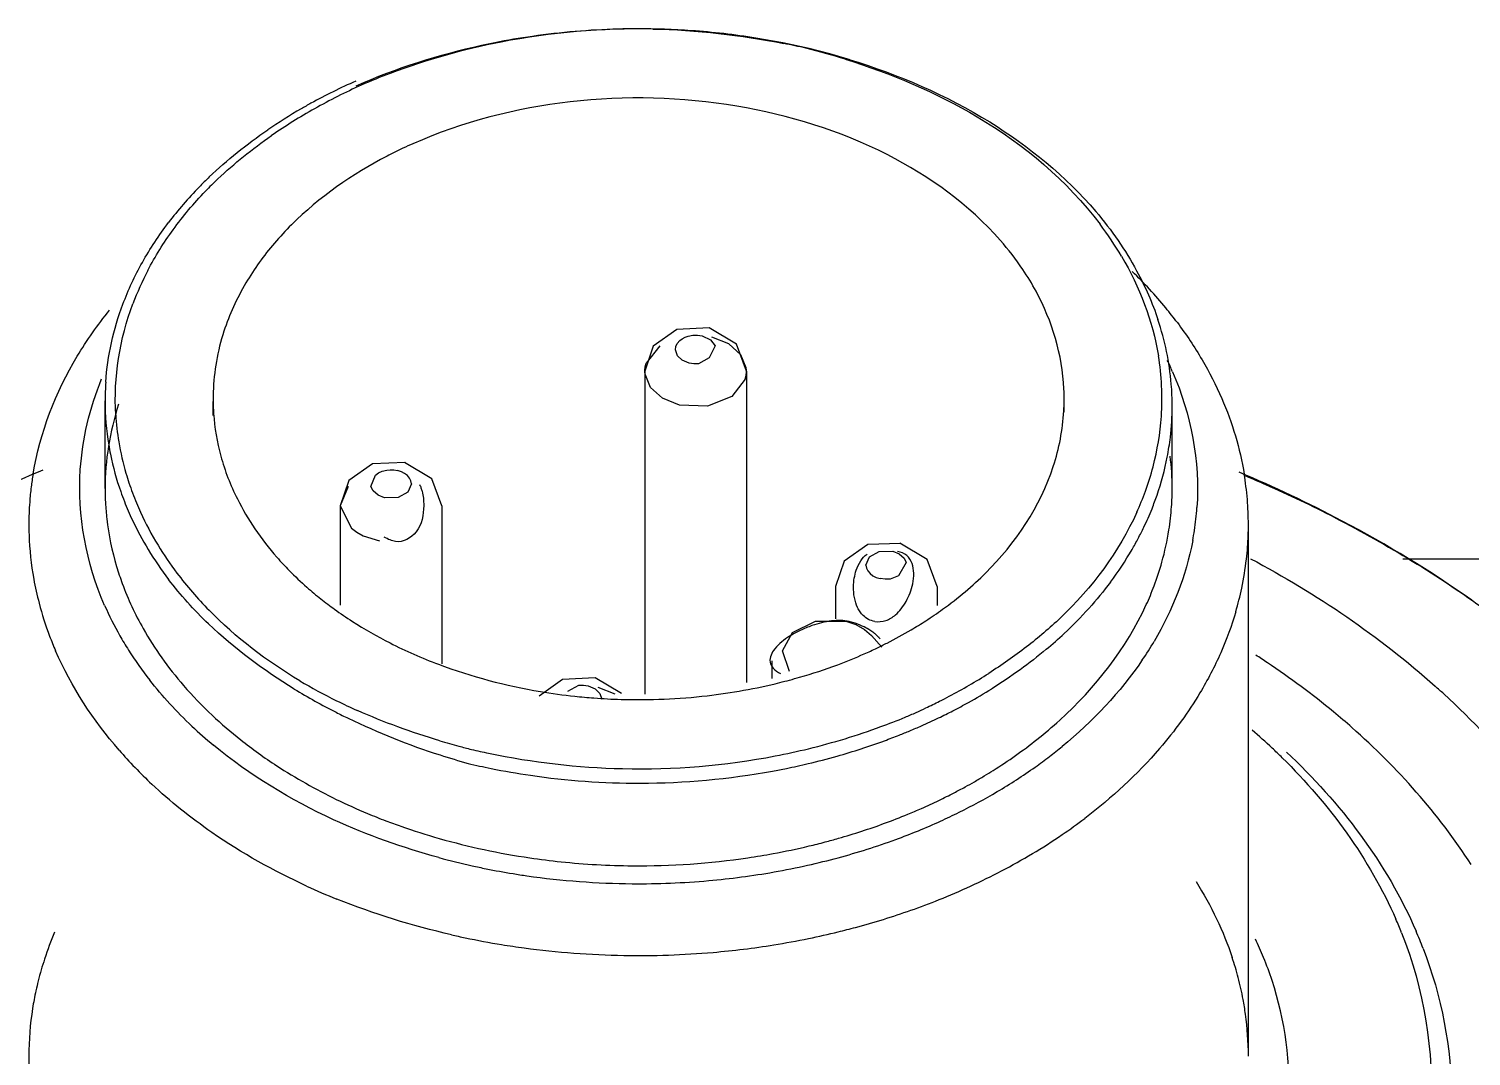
# Model space of a CAD drawing. Header units: millimetres. Extents: x 2513 to 2669, y 1505 to 1675.
# Drawn here: x 2525.62004 to 2525.63415, y 1506.33517 to 1506.34522 of the extents above; entities that cross this region are included whole.
import ezdxf

# ---------------------------------------------------------------- set-up
doc = ezdxf.new("R2010")
doc.units = ezdxf.units.MM

msp = doc.modelspace()

# ---------------------------------------------------------------- linework, layer by layer
at = {"linetype": 'Continuous'}
for p, q in [((2525.627415903758, 1506.345085595156), (2525.627153782008, 1506.345132434892)), ((2525.627674244023, 1506.345029221223), (2525.627415903758, 1506.345085595156)), ((2525.627875901025, 1506.344977853934), (2525.627674244023, 1506.345029221223)), ((2525.628074405599, 1506.344920675806), (2525.627875901025, 1506.344977853934)), ((2525.626697526949, 1506.342296889419), (2525.626379717215, 1506.342281632706)), ((2525.626963981199, 1506.342137380459), (2525.626697526949, 1506.342296889419)), ((2525.626379717215, 1506.342281632706), (2525.626150151643, 1506.342117867832)), ((2525.626385046102, 1506.342144492278), (2525.626409448516, 1506.342172157408)), ((2525.626409448516, 1506.342172157408), (2525.626433413201, 1506.34218993891)), ((2525.626433413201, 1506.34218993891), (2525.626461389532, 1506.342204499148)), ((2525.626461389532, 1506.342204499148), (2525.626492522701, 1506.342215394145)), ((2525.626492522701, 1506.342215394145), (2525.626537132421, 1506.342223646191)), ((2525.626537132421, 1506.342223646191), (2525.626583230714, 1506.342224410066)), ((2525.626583230714, 1506.342224410066), (2525.626628337814, 1506.342217644023)), ((2525.626628337814, 1506.342217644023), (2525.626709832156, 1506.342180590833)), ((2525.626709832156, 1506.342180590833), (2525.626756639993, 1506.342121358739)), ((2525.626889473397, 1506.342139711742), (2525.626723652687, 1506.34220660448)), ((2525.626150151643, 1506.342117867832), (2525.626067687232, 1506.34187385961)), ((2525.626212475242, 1506.342121497326), (2525.626080395504, 1506.341952488646)), ((2525.626366039899, 1506.342081131441), (2525.626370312406, 1506.342113596364)), ((2525.626385478034, 1506.342023720602), (2525.626366039899, 1506.342081131441)), ((2525.626370312406, 1506.342113596364), (2525.626385046102, 1506.342144492278)), ((2525.626432853267, 1506.341979262541), (2525.626385478034, 1506.342023720602)), ((2525.626756639993, 1506.342121358739), (2525.626697820988, 1506.342003147841)), ((2525.62700741362, 1506.342033561168), (2525.626889473397, 1506.342139711742)), ((2525.627061929104, 1506.341873169372), (2525.626963981199, 1506.342137380459)), ((2525.627060079946, 1506.341903807472), (2525.62700741362, 1506.342033561168)), ((2525.626067687232, 1506.34187385961), (2525.626067767616, 1506.341879845108)), ((2525.626067976623, 1506.341861517), (2525.626067687232, 1506.34187385961)), ((2525.626067686992, 1506.341873514491), (2525.626067686992, 1506.338711933307)), ((2525.626067767616, 1506.341879845108), (2525.626071400481, 1506.341916399907)), ((2525.626071400481, 1506.341916399907), (2525.626080395504, 1506.341952488646)), ((2525.626501278208, 1506.341951205604), (2525.626432853267, 1506.341979262541)), ((2525.626546385622, 1506.341944440221), (2525.626501278208, 1506.341951205604)), ((2525.626592483914, 1506.341945204096), (2525.626546385622, 1506.341944440221)), ((2525.626697820988, 1506.342003147841), (2525.626592483914, 1506.341945204096)), ((2525.627061639712, 1506.341885511982), (2525.627060079946, 1506.341903807472)), ((2525.62706184872, 1506.341867183874), (2525.627061639712, 1506.341885511982)), ((2525.627061929344, 1506.341873514491), (2525.627061929344, 1506.338824762412)), ((2525.62606953639, 1506.34184322151), (2525.626067976623, 1506.341861517)), ((2525.626122202716, 1506.341713467814), (2525.62606953639, 1506.34184322151)), ((2525.627049220832, 1506.341794540336), (2525.626917141094, 1506.341625531656)), ((2525.627049220445, 1506.341794539148), (2525.627058215855, 1506.341830629074)), ((2525.627058215855, 1506.341830629074), (2525.62706184872, 1506.341867183874)), ((2525.626240142939, 1506.34160731724), (2525.626122202716, 1506.341713467814)), ((2525.626405963648, 1506.341540424502), (2525.626240142939, 1506.34160731724)), ((2525.626917141094, 1506.341625531656), (2525.6266787426, 1506.341531353411)), ((2525.62078660422, 1506.340723285499), (2525.62078660422, 1506.341581488452)), ((2525.621844826592, 1506.341440161371), (2525.621843145261, 1506.341576388325)), ((2525.6266787426, 1506.341531353411), (2525.626405963648, 1506.341540424502)), ((2525.630168313621, 1506.341471523219), (2525.630169607879, 1506.341576388325)), ((2525.631226148912, 1506.340723285499), (2525.631226148912, 1506.341531776334)), ((2525.623402052753, 1506.340964817661), (2525.62317090075, 1506.34080173651)), ((2525.623720873549, 1506.340978172421), (2525.623402052753, 1506.340964817661)), ((2525.623462144833, 1506.340877848214), (2525.62349906355, 1506.340893744904)), ((2525.62349906355, 1506.340893744904), (2525.623541609458, 1506.34090381863)), ((2525.623541609458, 1506.34090381863), (2525.623576549187, 1506.340907158972)), ((2525.623576549187, 1506.340907158972), (2525.623612209116, 1506.340906233237)), ((2525.623612209116, 1506.340906233237), (2525.623647275121, 1506.340900566869)), ((2525.623685457068, 1506.340887933195), (2525.623647275121, 1506.340900566869)), ((2525.623715857622, 1506.340872128931), (2525.623685457068, 1506.340887933195)), ((2525.623984448841, 1506.340818445431), (2525.623717032026, 1506.340979102792)), ((2525.62317090075, 1506.34080173651), (2525.623087192193, 1506.340555976042)), ((2525.623163537965, 1506.340742914439), (2525.623087192194, 1506.340555976042)), ((2525.623388044179, 1506.340744177024), (2525.62343111671, 1506.340856347975)), ((2525.623408520464, 1506.340700959442), (2525.623388044179, 1506.340744177024)), ((2525.62343111671, 1506.340856347975), (2525.623462144833, 1506.340877848214)), ((2525.62374384888, 1506.340850177497), (2525.623715857622, 1506.340872128931)), ((2525.623765216387, 1506.340824996348), (2525.62374384888, 1506.340850177497)), ((2525.623783095261, 1506.340769933291), (2525.623748933467, 1506.340687805515)), ((2525.623778240444, 1506.340798251653), (2525.623765216387, 1506.340824996348)), ((2525.623783095261, 1506.340769933291), (2525.623778240444, 1506.340798251653)), ((2525.624081434377, 1506.340555580548), (2525.623984448841, 1506.340818445431)), ((2525.623457566906, 1506.34065831966), (2525.623408520464, 1506.340700959442)), ((2525.623520783217, 1506.340633418836), (2525.623457566906, 1506.34065831966)), ((2525.623653760152, 1506.340634941215), (2525.623520783217, 1506.340633418836)), ((2525.623748933467, 1506.340687805515), (2525.623653760152, 1506.340634941215)), ((2525.623087192069, 1506.340555727865), (2525.623087192069, 1506.339581776832)), ((2525.623087192069, 1506.340555727865), (2525.623195981022, 1506.340336265399)), ((2525.624081434421, 1506.340555727865), (2525.624081434421, 1506.339007691366)), ((2525.623195981022, 1506.340336265399), (2525.623249488269, 1506.340295899365)), ((2525.631971830676, 1506.335169304978), (2525.631971830676, 1506.340371767745)), ((2525.623249488269, 1506.340295899365), (2525.623311289757, 1506.340261969768)), ((2525.623311289757, 1506.340261969768), (2525.623472626925, 1506.340213196385)), ((2525.628568838636, 1506.340187472351), (2525.628249021297, 1506.340176034058)), ((2525.628828094914, 1506.340029278231), (2525.628561158669, 1506.340189361247)), ((2525.628249021297, 1506.340176034058), (2525.628016278772, 1506.340013643564)), ((2525.628229657872, 1506.339973602199), (2525.628263819666, 1506.340055729974)), ((2525.628263819666, 1506.340055729974), (2525.628358992981, 1506.340108594275)), ((2525.628358992981, 1506.340108594275), (2525.628491969916, 1506.340110116654)), ((2525.628491969916, 1506.340110116654), (2525.628554703992, 1506.340085497064)), ((2525.628554703992, 1506.340085497064), (2525.628603662387, 1506.340043333633)), ((2525.628603662387, 1506.340043333633), (2525.628624470565, 1506.340000376299)), ((2525.633484235664, 1506.340037183624), (2525.654628128263, 1506.340037183624)), ((2525.628016278772, 1506.340013643564), (2525.627931318756, 1506.339766133637)), ((2525.628229657872, 1506.339973602199), (2525.628234754459, 1506.339944681861)), ((2525.628234754459, 1506.339944681861), (2525.628248327213, 1506.339917348068)), ((2525.628248327213, 1506.339917348068), (2525.628270559555, 1506.339891718033)), ((2525.628624689194, 1506.339999444629), (2525.628547434253, 1506.339869154631)), ((2525.628925560939, 1506.339765738142), (2525.628828094914, 1506.340029278231)), ((2525.627931318712, 1506.33976598632), (2525.627931318712, 1506.339449212961)), ((2525.628270559555, 1506.339891718033), (2525.628297961249, 1506.339870708813)), ((2525.628297961249, 1506.339870708813), (2525.628329212987, 1506.339854654643)), ((2525.628329212987, 1506.339854654643), (2525.628368383022, 1506.339842466634)), ((2525.628417401099, 1506.339835989213), (2525.628368383022, 1506.339842466634)), ((2525.628465779744, 1506.339838644239), (2525.628417401099, 1506.339835989213)), ((2525.628547434253, 1506.339869154631), (2525.628465779744, 1506.339838644239)), ((2525.628925561063, 1506.33976598632), (2525.628925561063, 1506.339580780621)), ((2525.627512613612, 1506.339315466531), (2525.627737988355, 1506.339426879904)), ((2525.627737988355, 1506.339426879904), (2525.628035124803, 1506.3394258191)), ((2525.628035124803, 1506.3394258191), (2525.628132739916, 1506.339393349664)), ((2525.628098200727, 1506.339413941393), (2525.628066893707, 1506.339422133547)), ((2525.628126320443, 1506.339405288543), (2525.628098200727, 1506.339413941393)), ((2525.628151539757, 1506.339396410582), (2525.628126320443, 1506.339405288543)), ((2525.628132739916, 1506.339393349664), (2525.628217388163, 1506.339346063762)), ((2525.628174150807, 1506.339387483775), (2525.628151539757, 1506.339396410582)), ((2525.628194440366, 1506.339378633882), (2525.628174150807, 1506.339387483775)), ((2525.628212657833, 1506.33936995689), (2525.628194440366, 1506.339378633882)), ((2525.628229021856, 1506.339361525502), (2525.628212657833, 1506.33936995689)), ((2525.628217388163, 1506.339346063762), (2525.628284652862, 1506.339286428624)), ((2525.628243735996, 1506.339353387845), (2525.628229021856, 1506.339361525502)), ((2525.62825697465, 1506.339345580106), (2525.628243735996, 1506.339353387845)), ((2525.628268897912, 1506.339338123159), (2525.62825697465, 1506.339345580106)), ((2525.628279650469, 1506.339331026497), (2525.628268897912, 1506.339338123159)), ((2525.628289353632, 1506.339324297073), (2525.628279650469, 1506.339331026497)), ((2525.627413344463, 1506.339134692091), (2525.627512613612, 1506.339315466531)), ((2525.628284652862, 1506.339286428624), (2525.628387006924, 1506.339171259892)), ((2525.628298118836, 1506.339317933558), (2525.628289353632, 1506.339324297073)), ((2525.628306044746, 1506.339311930491), (2525.628298118836, 1506.339317933558)), ((2525.628313207723, 1506.33930628822), (2525.628306044746, 1506.339311930491)), ((2525.628319676392, 1506.339301004316), (2525.628313207723, 1506.33930628822)), ((2525.628325515218, 1506.339296071753), (2525.628319676392, 1506.339301004316)), ((2525.6283307863, 1506.339291478055), (2525.628325515218, 1506.339296071753)), ((2525.628335548334, 1506.339287206756), (2525.6283307863, 1506.339291478055)), ((2525.628339856116, 1506.339283238545), (2525.628335548334, 1506.339287206756)), ((2525.628343758071, 1506.339279554365), (2525.628339856116, 1506.339283238545)), ((2525.628347295557, 1506.339276137087), (2525.628343758071, 1506.339279554365)), ((2525.628350507121, 1506.339272968256), (2525.628347295557, 1506.339276137087)), ((2525.628353428649, 1506.339270028446), (2525.628350507121, 1506.339272968256)), ((2525.628356087521, 1506.339267303772), (2525.628353428649, 1506.339270028446)), ((2525.628358504533, 1506.33926478482), (2525.628356087521, 1506.339267303772)), ((2525.628360699207, 1506.339262461653), (2525.628358504533, 1506.33926478482)), ((2525.628362690039, 1506.339260323747), (2525.628360699207, 1506.339262461653)), ((2525.628364494587, 1506.339258360071), (2525.628362690039, 1506.339260323747)), ((2525.628366129568, 1506.339256559142), (2525.628364494587, 1506.339258360071)), ((2525.628367610939, 1506.339254909091), (2525.628366129568, 1506.339256559142)), ((2525.628368953989, 1506.339253397708), (2525.628367610939, 1506.339254909091)), ((2525.627483792157, 1506.338932338597), (2525.627413344463, 1506.339134692091)), ((2525.627312533157, 1506.338865860127), (2525.627312533157, 1506.33903908006)), ((2525.625262854011, 1506.338856317908), (2525.62503328844, 1506.338692553034)), ((2525.625580663746, 1506.338871574621), (2525.625262854011, 1506.338856317908)), ((2525.625314932145, 1506.338740387648), (2525.625420269218, 1506.338798331393)), ((2525.625420269218, 1506.338798331393), (2525.62546636751, 1506.338799095268)), ((2525.62546636751, 1506.338799095268), (2525.625511474925, 1506.338792329885)), ((2525.625511474925, 1506.338792329885), (2525.625579899865, 1506.338764272949)), ((2525.625837671741, 1506.338717720524), (2525.625580663746, 1506.338871574621)), ((2525.625606789484, 1506.338781289682), (2525.625772610194, 1506.338714396944)), ((2525.625579899865, 1506.338764272949), (2525.625627275099, 1506.338719814888)), ((2525.625627275099, 1506.338719814888), (2525.625646713234, 1506.338662404048))]:
    msp.add_line(p, q, dxfattribs=at)
for centre, radius, start, end in [((2525.625970971312, 1506.33815577101), 0.007064769936435812, 98.16939583576467, 101.1904505876184), ((2525.626000835737, 1506.338196737837), 0.007025200893701934, 88.83136270853986, 100.9880308633369), ((2525.626001202659, 1506.337936035616), 0.007286571513125116, 91.53985340263465, 98.15917459539192), ((2525.626004311202, 1506.33786048043), 0.007362183026937209, 90.07287548620167, 91.54823572077682), ((2525.626004376601, 1506.337817990214), 0.007404673291203793, 85.99394752625574, 90.07296335188845), ((2525.626018110132, 1506.337986523125), 0.007235592966921925, 80.96972729518819, 86.0091983999327), ((2525.62594395181, 1506.338480821865), 0.00673548288495219, 100.9736246420664, 110.5719390947406), ((2525.625942244892, 1506.338304967531), 0.006912835094621116, 101.1968693709478, 102.2920816370029), ((2525.625940600059, 1506.337602277227), 0.007623033136925787, 77.09975304420313, 78.76123456712389), ((2525.625872859664, 1506.337951321901), 0.007299341285191372, 72.82982934556748, 75.96970210488878), ((2525.625498018717, 1506.339596025099), 0.005591610278697946, 113.8282924974759, 118.8386901902421), ((2525.625803544544, 1506.33886988504), 0.006321895026673008, 110.6195792290538, 113.4048483350071), ((2525.625748793392, 1506.339248447614), 0.005953573690178406, 114.3685061307574, 119.2928420459972), ((2525.62527114878, 1506.339998275355), 0.005129721330788939, 120.0141137604603, 124.3411938145183), ((2525.62542586414, 1506.339821372894), 0.00529590757327215, 119.2785691083788, 124.6393581544448), ((2525.625389835199, 1506.339797360947), 0.005363062568705167, 118.8637606899163, 120.0383733208824), ((2525.626005986243, 1506.338706294782), 0.005839871438383084, 80.52571943681171, 96.59174820214228), ((2525.625597897841, 1506.340023815698), 0.004453810272671088, 115.2060416010716, 117.4490588953667), ((2525.625635004487, 1506.339945575608), 0.004540403298745679, 113.8505177520227, 115.2092336892357), ((2525.624563264609, 1506.340892315225), 0.00398737458121257, 133.7414627431654, 135.7657734534526), ((2525.624517995063, 1506.340986730516), 0.003816186003805349, 133.5252466477124, 136.1024715061535), ((2525.624375954494, 1506.341069651818), 0.003729460939662011, 135.7103795904603, 142.755141803873), ((2525.627879284777, 1506.341312903926), 0.003311764329328558, 30.55555209832372, 37.09456606981196), ((2525.627420795644, 1506.341287129305), 0.002827349446006388, 33.9936696788108, 41.29658976133221), ((2525.623794162431, 1506.341503034337), 0.002922437841573614, 152.3888826245994, 159.3813516317569), ((2525.624455879124, 1506.341381850999), 0.002661790755475537, 144.2571448586641, 149.4220196258296), ((2525.627609743784, 1506.341416084187), 0.002598594136023263, 28.45511125060817, 33.96555182477192), ((2525.627757990273, 1506.339688739157), 0.004410611326773376, 39.45976519449799, 45.74012471721207), ((2525.627979594959, 1506.3398751279), 0.004121061107854249, 36.86266085581926, 39.41711649441658), ((2525.628529337038, 1506.341521871224), 0.00269724737938935, 4.748650891344941, 18.48821863211917), ((2525.62856293388, 1506.341604402709), 0.002563370885546006, 356.1187769899007, 9.42383598378025), ((2525.6283787041, 1506.340617895993), 0.003112854687552645, 23.6449204364881, 25.90819028749353), ((2525.623413102026, 1506.341579897737), 0.002626250393885842, 175.9467880489355, 179.9599528316805), ((2525.628606207765, 1506.341530928986), 0.002619892023451125, 0.0185309478387947, 4.690413492071553), ((2525.623940253124, 1506.341601260012), 0.002096862920324192, 178.1095535622955, 180.7082067919513), ((2525.628074075555, 1506.341602901253), 0.002095287498080061, 359.2890472729018, 2.64649520180445), ((2525.623406524034, 1506.341580072936), 0.002619672287241514, 179.9636841161972, 189.4173522613475), ((2525.623440610438, 1506.341597790795), 0.00255395857296246, 183.3893191297863, 189.4114166898593), ((2525.623938440165, 1506.341601250539), 0.00209504998262987, 180.7085605833985, 183.8741702428925), ((2525.623959243573, 1506.341603451188), 0.002115954686977369, 183.8955625852998, 195.3940710039562), ((2525.628023522862, 1506.341607694935), 0.002146036618784227, 341.9062195240631, 356.6656588225864), ((2525.628069767296, 1506.341602962035), 0.002099596179445512, 356.7211973328691, 359.288847521606), ((2525.628617619164, 1506.341531026834), 0.002608480595824589, 353.272289407975, 0.01646276784566406), ((2525.628488045382, 1506.34161049603), 0.002638500267976541, 345.2323817978537, 356.0968386994063), ((2525.62351572876, 1506.341611610808), 0.002630326003070172, 189.4408332618139, 196.3000103890602), ((2525.628579930794, 1506.341535789711), 0.002646467441944648, 349.0401480342239, 353.2654729793721), ((2525.623441113014, 1506.341585565027), 0.002654693751958274, 189.4121391313348, 191.4395150929001), ((2525.623543952398, 1506.341608324138), 0.002760004744658596, 191.4791760027152, 199.3339145360853), ((2525.628471329935, 1506.341558308352), 0.002757369147577292, 340.9947799306797, 349.0097980314758), ((2525.628628640798, 1506.340724205561), 0.002597408781401086, 0.008668482299405629, 6.988140938641113), ((2525.625287739314, 1506.328691773471), 0.01323793558408827, 112.7048939399261, 114.3726780959285), ((2525.628377238738, 1506.341638198148), 0.002752708339076873, 339.9998309916014, 345.2627183818208), ((2525.62686626067, 1506.32900077853), 0.01289838624800133, 62.16077958188883, 67.11189202661753), ((2525.623062925978, 1506.340366938494), 0.003022305448869243, 170.4851395643774, 172.9134809538888), ((2525.62361772541, 1506.341639957876), 0.002736179373068501, 196.270287692482, 198.3234373748721), ((2525.623702261479, 1506.3416686007), 0.002825434026781675, 198.3358890131404, 202.5967746527421), ((2525.62892751747, 1506.34036478727), 0.003044557314120218, 7.184473310546268, 9.444832038367023), ((2525.626805949619, 1506.328679447856), 0.01320751866976213, 66.16329353378207, 67.11136515295614), ((2525.628953425904, 1506.340368052112), 0.003018443981093963, 4.741731218867119, 7.184492545865377), ((2525.627034545287, 1506.329186970287), 0.01265090536663157, 62.78494044916477, 66.1813684212669), ((2525.623024018308, 1506.340371745466), 0.002983101968566655, 172.9129103264505, 175.7792394987509), ((2525.623376047167, 1506.340722116238), 0.002589343587664565, 180.0031813125519, 183.0503191727944), ((2525.623658829252, 1506.341646498722), 0.002881042410935457, 199.2939236260676, 201.3400133524773), ((2525.628273369915, 1506.341676093154), 0.002863273962856469, 335.5612620333949, 339.9981480491901), ((2525.628353732709, 1506.341596938678), 0.002881136696528448, 338.1983015583268, 341.0300088261698), ((2525.628619086039, 1506.340724539622), 0.002606963511247558, 356.0630160358527, 0.001294722416977465), ((2525.628982947806, 1506.340370350526), 0.002988833127179322, 0.02716781684977967, 4.744604081170253), ((2525.623009105285, 1506.340373054865), 0.002968133028164206, 175.7832596075782, 180.024845919919), ((2525.623393540252, 1506.340723252536), 0.002606872362688037, 183.0547990788532, 186.5141225771041), ((2525.623734301531, 1506.341676460019), 0.002962243112114412, 201.348573588072, 205.1805594889649), ((2525.623792101018, 1506.341705303371), 0.002922479576884806, 202.5843219987649, 204.5338218728257), ((2525.623933427755, 1506.341772376887), 0.00307889865870646, 204.5772692013147, 211.3691797593771), ((2525.628270266474, 1506.341630639958), 0.002971149507261225, 334.3792490004256, 338.1926741365472), ((2525.628594380304, 1506.340726160846), 0.002631722258070182, 353.6147846365621, 356.064733356758), ((2525.628730823375, 1506.340724229291), 0.002743840763625557, 351.3957165813082, 356.0862668439618), ((2525.623021018837, 1506.340373009921), 0.002980046559910359, 180.0238824737487, 181.9609938545773), ((2525.623486366118, 1506.340735999869), 0.002700545940452274, 186.5594007827682, 196.6769135850369), ((2525.62386877294, 1506.341740831252), 0.003111324247815226, 205.1997164094126, 211.2365740024306), ((2525.628187786776, 1506.341669770623), 0.003062440076008976, 332.0754591316669, 334.3863970178011), ((2525.628508763558, 1506.340739335336), 0.002718369819332001, 344.287164936671, 351.0905081490778), ((2525.628569431911, 1506.340728970235), 0.002656828325860247, 351.1087112238749, 353.6144096216125), ((2525.629003647847, 1506.340370480624), 0.002968133028363054, 355.7832596192745, 0.02484591991907407), ((2525.627381346148, 1506.32996194047), 0.011807928765651, 54.97845639113331, 62.19287899980601), ((2525.623061959196, 1506.340375300345), 0.003021041448981084, 181.9778379275788, 190.2386823355335), ((2525.628122358954, 1506.341704449271), 0.003136490115902316, 329.8056277748748, 332.0754508725543), ((2525.62868324535, 1506.340731090133), 0.002791909773129277, 349.3473496975039, 351.4025809892139), ((2525.624041977808, 1506.341846047074), 0.003313982275522348, 211.2390582699111, 217.3713917900818), ((2525.624150582345, 1506.341903995918), 0.003332826372528197, 211.35784184519, 217.0386558023127), ((2525.624773215626, 1506.342073325096), 0.003066677818580338, 221.2555260645848, 224.547856984464), ((2525.627949634306, 1506.341808374746), 0.003338049283299485, 323.2102816448947, 329.7548892511062), ((2525.6289926449, 1506.340371442684), 0.002979176934403748, 353.4922843337825, 355.7803668497783), ((2525.6236124838, 1506.340771399583), 0.002831518623437851, 196.6307407906489, 200.1895807044026), ((2525.624427067543, 1506.342116043191), 0.003681253423349957, 217.0809976585097, 224.5504113042443), ((2525.624939081333, 1506.342237484303), 0.003300042990693847, 224.5588801393637, 228.7096058924521), ((2525.628410612877, 1506.340766551394), 0.002820223291005105, 339.330899460335, 344.2949208038367), ((2525.628933928402, 1506.340378753535), 0.003038343750311648, 348.0449008318288, 353.4808002360951), ((2525.623143178914, 1506.34038929399), 0.003103455239968008, 190.2263879985804, 194.7014263744215), ((2525.62376672928, 1506.340831395253), 0.002996994347824887, 200.2483663119177, 209.560065030013), ((2525.625093270942, 1506.342411738003), 0.003532718908373506, 228.6955216697872, 231.5984835295567), ((2525.628320566419, 1506.340800277058), 0.002916378032373506, 335.4344340920518, 339.3353951093714), ((2525.625208698088, 1506.342557042316), 0.003718290273985216, 231.5954150100742, 234.1533890404078), ((2525.62883995966, 1506.340398467881), 0.003134358066978219, 343.6804392971675, 348.0481622692577), ((2525.62323795271, 1506.340414777128), 0.00320159349592151, 194.7121097877666, 200.7490561385984), ((2525.623706218335, 1506.340862378759), 0.003192483331699555, 203.6795497709931, 209.6294223463413), ((2525.625321641502, 1506.342713868107), 0.003911552955357402, 234.1576274695046, 237.2540744410578), ((2525.626675418873, 1506.34273875216), 0.003940708202884485, 302.9055595453945, 305.8010249142813), ((2525.625479539502, 1506.342963536976), 0.004206953760982197, 237.2846511435957, 243.0699990628153), ((2525.626478319561, 1506.343058144723), 0.004316119048297503, 296.9966496096567, 300.5461266055909), ((2525.626574440579, 1506.342894171033), 0.004126049853871496, 300.5538374681173, 302.9103619564111), ((2525.62333250598, 1506.340449616703), 0.003302357080023613, 200.7331288006603, 203.4149394088416), ((2525.62388137598, 1506.340959898691), 0.00339295077307219, 209.5985610215541, 212.3617001642225), ((2525.625694666753, 1506.343392109605), 0.004686484234079496, 243.0981460587421, 249.4280726186149), ((2525.626414068134, 1506.343182189175), 0.004455813046327086, 295.5806146429875, 297.0087574068542), ((2525.627268431508, 1506.342409629057), 0.004248921130030229, 309.9116545339467, 313.084739143328), ((2525.628097298783, 1506.340979636933), 0.003432467743456569, 325.7228906363651, 329.3306146566624), ((2525.624068059701, 1506.341080633246), 0.003615265121306148, 212.3943163372386, 218.1381917023783), ((2525.626292720705, 1506.343455167885), 0.004754580978254126, 290.4514505293625, 293.829764825762), ((2525.626381204996, 1506.343250951885), 0.004532025209484293, 293.8495687497713, 295.5800007827161), ((2525.627412367527, 1506.331928619804), 0.008531963051169876, 56.20816727330565, 57.12302560784634), ((2525.626157390076, 1506.343820450367), 0.005144125619583707, 286.0675399806362, 290.4421601955074), ((2525.626408294337, 1506.343683294926), 0.005645295417150072, 297.8477045332226, 302.3747443562345), ((2525.627714695973, 1506.33236721492), 0.007999317717645602, 50.49149134494634, 56.26058041352773), ((2525.624543364445, 1506.341388189237), 0.003955910427241677, 220.9296276170243, 226.7781834967479), ((2525.62535065873, 1506.343317902419), 0.005205533483602406, 239.271674846447, 243.7823122993117), ((2525.62602982354, 1506.344294564367), 0.005635268023893105, 276.5961555292288, 283.9279091209884), ((2525.626081719583, 1506.344075748194), 0.005410394254941216, 283.9522551381319, 286.089309243024), ((2525.626671440037, 1506.343235223859), 0.005269089985081141, 299.0900618471889, 301.9725337958458), ((2525.628448186721, 1506.332802639655), 0.008030137913273394, 47.40104902295521, 48.21860472020807), ((2525.625805401524, 1506.343963477813), 0.006089902052374449, 238.6578261992772, 243.0686134340018), ((2525.625600952892, 1506.343817561181), 0.005764365282842199, 243.7445043650544, 245.9954847940968), ((2525.625988143796, 1506.344355716881), 0.005696599057933509, 260.4751362537608, 263.8866931942063), ((2525.626002037916, 1506.344478737572), 0.00582039985713278, 263.8796644242792, 265.7384374759877), ((2525.626006547488, 1506.344539665831), 0.005881494767065738, 265.7387341990426, 268.3220451671643), ((2525.626007513316, 1506.344505225936), 0.005847098254556437, 268.3027031894479, 276.576202217387), ((2525.626141890834, 1506.344184728191), 0.006213130572536412, 295.501930216226, 296.8688587090373), ((2525.626217014492, 1506.344036107961), 0.006046602761076037, 296.8703307395721, 297.8886499724629), ((2525.626572047043, 1506.343412419566), 0.005472256927965108, 297.288361478286, 299.0974489659275), ((2525.62479011267, 1506.341649225311), 0.004315108868936981, 226.7643285780485, 231.6623242879426), ((2525.625989898053, 1506.34431764559), 0.006489224208206586, 243.0326160119006, 244.1946363872418), ((2525.626190617988, 1506.344342518639), 0.006337470318102182, 290.1740130321584, 292.4686253359495), ((2525.626248741594, 1506.34420070625), 0.006184209544247852, 292.4731291498944, 293.5639420951724), ((2525.626075227221, 1506.344324011219), 0.006367544818941704, 294.5515489863718, 295.5037433748728), ((2525.626510312884, 1506.343531846355), 0.005606695956276471, 295.6907523998986, 297.2894886875151), ((2525.628069937364, 1506.33280871189), 0.007432690602111478, 48.59933047939801, 50.4390899668318), ((2525.624694603163, 1506.341653213286), 0.00446576969794822, 226.7784732520136, 230.3906641883764), ((2525.626197850023, 1506.344768165757), 0.006985347979365922, 244.2676676082876, 252.214497248403), ((2525.626097510712, 1506.344603259752), 0.006614325466558746, 283.746824112427, 290.152120283658), ((2525.626337114436, 1506.343920762645), 0.00603252284712948, 291.5800686327987, 292.647786986267), ((2525.626389202312, 1506.343796079369), 0.005897396749132408, 292.6472025149999, 293.8494854927081), ((2525.626457524813, 1506.343641705989), 0.005728579985075674, 293.8487866036702, 295.6901939190051), ((2525.62720220753, 1506.341680079366), 0.004351844462250646, 308.3668260947821, 312.2057062859308), ((2525.62791886379, 1506.333626747132), 0.006255683390853061, 46.76613927149518, 49.16234300658996), ((2525.625053346778, 1506.341984515979), 0.004741383383803402, 231.6805293710502, 236.937343564344), ((2525.626149147299, 1506.34527602795), 0.007324055008544499, 253.4491462628162, 254.94806515236), ((2525.6261916406, 1506.345432963289), 0.007486641307070382, 254.9459211561848, 255.9196916312466), ((2525.62618613838, 1506.344329003652), 0.006467826022703961, 285.8128887251834, 290.1385774683833), ((2525.626285062034, 1506.34405273137), 0.006174386088788954, 290.1593877660878, 291.5788207223007), ((2525.626902739622, 1506.342063783388), 0.00483856781872581, 302.1229495535787, 308.3269907603635), ((2525.627167158549, 1506.341831769165), 0.004699538585250748, 307.4569261118279, 309.4087430919078), ((2525.624320798741, 1506.341117253351), 0.004501464050080087, 221.0157654843426, 226.8675054707839), ((2525.626284850687, 1506.345018065199), 0.007249881561401418, 252.1630508289977, 254.4270367786884), ((2525.625996733142, 1506.345132984019), 0.007149199614240531, 256.8499686241175, 258.2359157425421), ((2525.626021949576, 1506.34525084132), 0.007269722585909182, 258.2307317995391, 268.6432408838773), ((2525.626017818121, 1506.345021136042), 0.007039984005237659, 268.6325907038469, 280.8516774675683), ((2525.626068389806, 1506.344713034861), 0.006727876514275508, 280.9226853165273, 283.7655653244309), ((2525.626110209562, 1506.344590265357), 0.006739891336747988, 283.3295515367986, 285.828721594789), ((2525.627059229768, 1506.341973002729), 0.004877289803067123, 305.4227037336883, 307.4543621430922), ((2525.628061187396, 1506.333779281943), 0.00604706357053267, 45.44774378533531, 46.75864351540478), ((2525.625911091048, 1506.344632943375), 0.006783413104189081, 256.5953097296312, 258.5362616210853), ((2525.625971039715, 1506.344932768028), 0.007089171170312649, 258.543024221028, 261.7040103803057), ((2525.62600993277, 1506.345123920691), 0.007283074946311688, 270.0829110851646, 280.338492110428), ((2525.626064271941, 1506.344795197268), 0.006949938775145097, 280.3841377703652, 281.5233925187547), ((2525.626082731106, 1506.344704735811), 0.006857613178633702, 281.5232606460003, 283.3324493808495), ((2525.626717217233, 1506.342349286432), 0.005179014913400943, 301.023921513399, 302.1816701908947), ((2525.626849234315, 1506.34227353318), 0.005243906649746723, 300.5618193006996, 305.3892284353574), ((2525.626007757702, 1506.345175839575), 0.007334997224372287, 261.694154746362, 270.0993142920889), ((2525.626569646192, 1506.342606086741), 0.005475237687016588, 297.4429200197519, 298.7108329621719), ((2525.6266152735, 1506.342522710408), 0.005380193156825369, 298.7112102352916, 299.8197510064153), ((2525.626663746608, 1506.342438207155), 0.005282774263151456, 299.8193845124861, 301.0238389933984), ((2525.625600566749, 1506.342929737735), 0.005835089949143725, 244.0661301797651, 247.3580034669013), ((2525.626466738104, 1506.342812351269), 0.005705772391243849, 293.8488785186597, 295.7258237711004), ((2525.626518629956, 1506.34270460368), 0.005586180139882376, 295.7260398434408, 297.4416114569696), ((2525.626604869017, 1506.34268527234), 0.005722699402575379, 296.3375447114074, 300.5724546191204), ((2525.625680890661, 1506.343119785549), 0.00604141298044839, 247.3488028092166, 249.1868561241721), ((2525.626313890654, 1506.343174661884), 0.006099037121472493, 290.1307693048804, 292.4107321362841), ((2525.626405459737, 1506.342951176887), 0.005857520813810713, 292.4161014179487, 293.8480505432473), ((2525.626466402622, 1506.342959960856), 0.006030306334931432, 294.4293278053379, 296.3586861473767), ((2525.62710947404, 1506.341796875621), 0.005397458794574399, 304.2859228917504, 307.1686864369379), ((2525.625735038004, 1506.343262185753), 0.00619376045332039, 249.186707443046, 250.6277486162681), ((2525.625824921102, 1506.343522619625), 0.006469264254317784, 250.6418555011337, 254.1314386263894), ((2525.626184888612, 1506.343532143952), 0.006479078589889864, 285.9139093845472, 290.1138682350851), ((2525.626351882336, 1506.343216493675), 0.006311234785234098, 290.1126982546969, 294.4127426165876), ((2525.625952414372, 1506.343987080484), 0.006950887241286311, 254.1674068882675, 261.6388481621379), ((2525.626057637106, 1506.343998272641), 0.006962395022728778, 280.4649955305384, 283.4207098746358), ((2525.626086655799, 1506.343874652471), 0.006835415458031556, 283.4246153758101, 284.7757380625677), ((2525.626111512247, 1506.343780290354), 0.006737834460201338, 284.7760041101104, 285.9353747427199), ((2525.626197544445, 1506.34364323721), 0.006765026751191848, 285.0808480513253, 290.0973068008481), ((2525.626798357357, 1506.342264412406), 0.005959017409350256, 297.5774781950029, 304.2251733109857), ((2525.625921067062, 1506.344011892897), 0.007148265229255471, 254.849966033206, 257.5350678529489), ((2525.625990912253, 1506.34421658828), 0.007183555245691669, 261.6012378977784, 264.0615019721242), ((2525.626009208295, 1506.344337305142), 0.007304933132852489, 269.4897941188821, 278.397986546167), ((2525.626042039553, 1506.344080370793), 0.007045960630057754, 278.4390158859644, 280.4684614671966), ((2525.62609995261, 1506.343993321002), 0.007128445847415216, 282.634261452909, 285.1061289383543), ((2525.625941072587, 1506.34410004284), 0.007238655379220194, 257.5310508859596, 258.6276373386958), ((2525.625949066724, 1506.344140122833), 0.007279524777208634, 258.628156553074, 260.741146643399), ((2525.625960339321, 1506.344209907178), 0.007350213644223504, 260.7419435083006, 261.8139657032627), ((2525.62600357252, 1506.344545243227), 0.007688290414426069, 261.8508922566311, 269.557023885059), ((2525.626004580549, 1506.344364539946), 0.007332127266074653, 264.0748821820153, 269.5278506048673), ((2525.626027937657, 1506.344354236818), 0.007496588828365154, 275.0857385592629, 280.0092493436816), ((2525.626058077923, 1506.344179817995), 0.007319586143700113, 280.0142099172281, 282.6348004234989), ((2525.626475844384, 1506.342876084305), 0.00665050175728858, 291.7959328115768, 297.6007290008133), ((2525.625571562861, 1506.342972564349), 0.006752836258424447, 245.3844462401949, 248.1049399144638), ((2525.626009504236, 1506.344580866735), 0.007723960788415142, 269.5150671758262, 275.0729124626099), ((2525.626328165206, 1506.343233700221), 0.007037387393592052, 289.4281411604644, 291.8312547553783), ((2525.626203917094, 1506.343593730142), 0.007418245393284246, 285.0389973295241, 289.4082036022714), ((2525.629460187913, 1506.334778046321), 0.004316872373696976, 21.74929091096667, 23.64167341851839), ((2525.623329073565, 1506.335092348487), 0.003298633966639316, 156.9922016876075, 161.8517590703828), ((2525.626085086771, 1506.344039418186), 0.007879549132133588, 281.601790231021, 283.7631150116878), ((2525.626122070363, 1506.343886985002), 0.007722693971639555, 283.7656627661484, 285.0608890844973), ((2525.629566860178, 1506.334641741167), 0.004408207262984882, 21.03272292575285, 23.41396682035771), ((2525.625931227032, 1506.344037772037), 0.007878561046826603, 257.1145142511998, 258.1291726309987), ((2525.625943183417, 1506.344095573034), 0.00793758540450879, 258.1305392312356, 260.7417002943112), ((2525.625961234646, 1506.344207977423), 0.00805142969585437, 260.7436085969812, 262.3325477067395), ((2525.626004084279, 1506.344557638836), 0.008403683018073312, 262.3610905371885, 269.0223304033692), ((2525.62602740551, 1506.344354371565), 0.008199821907508066, 274.9512284870015, 279.1343638739712), ((2525.626050965712, 1506.344205722341), 0.008049317557528182, 279.1367603361167, 281.6016389462525), ((2525.628775751563, 1506.334767365989), 0.003613139150682668, 22.22149757369554, 25.36994759529356), ((2525.623208196015, 1506.335132384309), 0.003171299415266699, 161.8588713629379, 165.8798721806372), ((2525.626009272326, 1506.344592019661), 0.008438148614120478, 268.9910915145352, 274.9346243692418), ((2525.628821244749, 1506.335139112352), 0.003153534608202625, 14.67930063801369, 18.42964643709404), ((2525.628911954159, 1506.334822714373), 0.003466120399531707, 18.28840971903751, 22.22600400542446), ((2525.623083916276, 1506.335162084478), 0.003043493505923797, 167.7188184772459, 171.0304037734268), ((2525.623138059609, 1506.335150524467), 0.003098856726517522, 165.8887821998259, 167.7229107880788), ((2525.628880488112, 1506.335154634181), 0.003092291623270637, 10.60800246713717, 14.6792558889106), ((2525.628921507368, 1506.335162519616), 0.003050521788503383, 7.868734038302166, 10.60425556701831), ((2525.62303221808, 1506.335170211139), 0.002991160485766936, 171.0297716503389, 180.0173571119199), ((2525.628963535956, 1506.335167842194), 0.003008160284288512, 0.08924232232644937, 7.877903527732388), ((2525.623045974845, 1506.335170622601), 0.00300491740248749, 180.0251231214982, 186.8800872329676)]:
    msp.add_arc(centre, radius, start, end, dxfattribs=at)
for points in [[(2525.626144115793, 1506.345220477469), (2525.626574013676, 1506.345211643082), (2525.627004571109, 1506.345162931661), (2525.627426314015, 1506.345079127383)], [(2525.62447053441, 1506.345059325924), (2525.624049014778, 1506.344967471629), (2525.623633590782, 1506.344835748229), (2525.623239024651, 1506.344661296004)], [(2525.628027703115, 1506.344925347488), (2525.628476227815, 1506.344786628465), (2525.628915483299, 1506.344602906642), (2525.629318983501, 1506.344362896305)], [(2525.628074405599, 1506.344920675806), (2525.628551452988, 1506.344775120021), (2525.629016532193, 1506.344573198007), (2525.629440912483, 1506.344311163531)], [(2525.625335603558, 1506.344507560633), (2525.624809092873, 1506.344446540845), (2525.624283850178, 1506.344312577388), (2525.623799083967, 1506.344098244383)], [(2525.628438549746, 1506.343991376617), (2525.627979233453, 1506.344225116201), (2525.627475506861, 1506.344381137143), (2525.626967257444, 1506.344466507981)], [(2525.629318983501, 1506.344362896305), (2525.629776680506, 1506.344090648581), (2525.630200027174, 1506.343735372714), (2525.630520884231, 1506.343310336103)], [(2525.629440912483, 1506.344311163531), (2525.629825987119, 1506.344073398412), (2525.630185063186, 1506.343780022415), (2525.630478367827, 1506.34343536735)], [(2525.629544992939, 1506.343153058227), (2525.629239975342, 1506.343501016183), (2525.62885094357, 1506.343781515216), (2525.628438549746, 1506.343991376617)], [(2525.623544870355, 1506.343976220547), (2525.62320479521, 1506.343799535104), (2525.622882585903, 1506.343576030072), (2525.622610943064, 1506.343305698761)], [(2525.630731166461, 1506.342996517254), (2525.63090666889, 1506.342698684626), (2525.631035104784, 1506.342365149455), (2525.631091709845, 1506.342024119774)], [(2525.630167128281, 1506.341699648287), (2525.630151847335, 1506.342030222881), (2525.630051916295, 1506.342363199146), (2525.629894403519, 1506.342654236592)], [(2525.62089111908, 1506.341446800038), (2525.62086948012, 1506.34181224492), (2525.62093027574, 1506.342189423224), (2525.621058921433, 1506.342532159993)], [(2525.620082199107, 1506.340866535881), (2525.620149992989, 1506.341271127365), (2525.620303466259, 1506.341667010875), (2525.62051446591, 1506.342018819667)], [(2525.631230230187, 1506.341866360362), (2525.631410743933, 1506.341453952032), (2525.631498927847, 1506.340986088817), (2525.631468265359, 1506.340536950024)], [(2525.620782522946, 1506.339580210636), (2525.6206020092, 1506.339992618966), (2525.620513825287, 1506.340460482181), (2525.620544487774, 1506.340909620974)], [(2525.629401810069, 1506.33989846101), (2525.629693588292, 1506.34018883049), (2525.629936097264, 1506.340549742721), (2525.63006343679, 1506.340941193371)], [(2525.630880106416, 1506.340491499298), (2525.630704403505, 1506.340104551721), (2525.630440346975, 1506.339751879873), (2525.630132867903, 1506.339458525889)], [(2525.632820205146, 1506.340437372351), (2525.633333096252, 1506.340173376547), (2525.633828952698, 1506.33987210901), (2525.634295794853, 1506.339533273544)], [(2525.631427039064, 1506.340214993011), (2525.631361986087, 1506.339869075907), (2525.631229097625, 1506.339531594107), (2525.631049649915, 1506.339228792106)], [(2525.631992709079, 1506.34003764342), (2525.632638635817, 1506.339694261336), (2525.633253104519, 1506.339278072044), (2525.633798590273, 1506.338790652409)], [(2525.622690798019, 1506.338843227029), (2525.622368903273, 1506.339034978195), (2525.622066188038, 1506.33926615964), (2525.621803683095, 1506.339533509396)], [(2525.630125752119, 1506.338456504137), (2525.630474585489, 1506.338773177235), (2525.630777183194, 1506.339159314064), (2525.630972971774, 1506.339587838746)], [(2525.622637751675, 1506.338762237438), (2525.622338393723, 1506.338944855244), (2525.622053462566, 1506.339156214397), (2525.621800079574, 1506.339398622125)], [(2525.620924313434, 1506.33816309253), (2525.620671664151, 1506.338454021341), (2525.620455186861, 1506.338783700908), (2525.620302094567, 1506.339137302355)], [(2525.624047915981, 1506.339004473981), (2525.624370050064, 1506.338883172682), (2525.624706035559, 1506.33879467103), (2525.625045495688, 1506.33873765179)], [(2525.630933627086, 1506.339046484954), (2525.630717354225, 1506.338728963534), (2525.630447463061, 1506.338444654672), (2525.630150653203, 1506.338200733147)], [(2525.633883485883, 1506.338713700298), (2525.634444963569, 1506.338197395235), (2525.63494079235, 1506.337589923666), (2525.635302069811, 1506.336918130017)], [(2525.634151024342, 1506.337044415463), (2525.63383057584, 1506.337542092476), (2525.633429299814, 1506.337992514146), (2525.632985329, 1506.33838399795)], [(2525.623022012491, 1506.337483220193), (2525.622603311489, 1506.337675861515), (2525.622202419538, 1506.337918768776), (2525.621847453795, 1506.338212742465)], [(2525.631102431402, 1506.338179220184), (2525.630884671904, 1506.337926226689), (2525.630636364503, 1506.337697597482), (2525.630370422722, 1506.337495855378)], [(2525.632303562217, 1506.338088485315), (2525.632762240633, 1506.337636886152), (2525.63315664843, 1506.337098848893), (2525.633414750792, 1506.336509178763)], [(2525.632344181006, 1506.33814582541), (2525.632871382378, 1506.337654006278), (2525.633325627384, 1506.337055078567), (2525.633612085899, 1506.336393437527)], [(2525.622758820167, 1506.336833405117), (2525.622436253309, 1506.336981285296), (2525.622124250352, 1506.337156009404), (2525.621832518093, 1506.337358024784)], [(2525.624052885706, 1506.337112067232), (2525.6237003702, 1506.337207548159), (2525.62335379737, 1506.337330568355), (2525.623022012491, 1506.337483220193)], [(2525.624174282858, 1506.336357611145), (2525.623792791142, 1506.336444886309), (2525.623416464163, 1506.336560803566), (2525.623053377648, 1506.336706820916)], [(2525.63346976001, 1506.336377645864), (2525.633689153781, 1506.335827645775), (2525.633792659405, 1506.335214601419), (2525.633752327944, 1506.334623833192)], [(2525.633681373286, 1506.336223851515), (2525.633861090306, 1506.335756382012), (2525.633960044601, 1506.33524830888), (2525.633960248606, 1506.334747483659)], [(2525.632362917902, 1506.334685956151), (2525.632388899001, 1506.335096744522), (2525.632332061835, 1506.335519533394), (2525.632202997265, 1506.335910384312)]]:
    msp.add_open_spline(points, degree=3, dxfattribs=at)
for points, knots in [([(2525.621806372238, 1506.343773061744), (2525.62189352153, 1506.343856478946), (2525.622077975886, 1506.344017907635), (2525.622274900194, 1506.34416376755), (2525.622377371198, 1506.34423384996)], [0, 0, 0, 0, 0.4928367243, 1, 1, 1, 1]), ([(2525.621889886464, 1506.343753736265), (2525.621970500951, 1506.343830323968), (2525.62214068132, 1506.343978663646), (2525.622321670295, 1506.344113500021), (2525.62241562236, 1506.344178560227)], [0, 0, 0, 0, 0.4931602608, 1, 1, 1, 1]), ([(2525.621204550319, 1506.342857490703), (2525.621277158996, 1506.342996581321), (2525.621447578083, 1506.343269345419), (2525.621654843654, 1506.343515005728), (2525.621768123854, 1506.343632762253)], [0, 0, 0, 0, 0.4898589655, 1, 1, 1, 1]), ([(2525.630478367827, 1506.34343536735), (2525.630555677628, 1506.343344522505), (2525.630699539356, 1506.343157880905), (2525.630823373292, 1506.342957313726), (2525.630878732653, 1506.342855464677)], [0, 0, 0, 0, 0.5071552018, 1, 1, 1, 1]), ([(2525.620961340677, 1506.342528493263), (2525.62101405909, 1506.342669022229), (2525.621144241681, 1506.342946950441), (2525.621313123606, 1506.343202927266), (2525.621407093545, 1506.343326805682)], [0, 0, 0, 0, 0.4911725456, 1, 1, 1, 1]), ([(2525.622610943064, 1506.343305698761), (2525.622552785538, 1506.343247822027), (2525.622442382226, 1506.343129059861), (2525.622342089637, 1506.343001614907), (2525.622295445088, 1506.342936731961)], [0, 0, 0, 0, 0.5066049827, 1, 1, 1, 1]), ([(2525.62216424339, 1506.342735932124), (2525.622119673219, 1506.342660409784), (2525.622039111743, 1506.342506418065), (2525.621975838269, 1506.342344496667), (2525.621949316343, 1506.3422629664)], [0, 0, 0, 0, 0.5056441803, 1, 1, 1, 1]), ([(2525.630878732653, 1506.342855464677), (2525.630920670651, 1506.342778307984), (2525.630997445093, 1506.342621779304), (2525.631060122942, 1506.342459062217), (2525.631087376461, 1506.342377194401)], [0, 0, 0, 0, 0.5044018818, 1, 1, 1, 1]), ([(2525.62051446591, 1506.342018819667), (2525.620561227057, 1506.34209678654), (2525.620661599578, 1506.342250808053), (2525.620772567379, 1506.342397353647), (2525.620830987752, 1506.342469384444)], [0, 0, 0, 0, 0.4950202378, 1, 1, 1, 1]), ([(2525.620793420316, 1506.341765528744), (2525.620802572877, 1506.341894764193), (2525.620840331595, 1506.342154171004), (2525.620915142539, 1506.342405345081), (2525.620961340677, 1506.342528493263)], [0, 0, 0, 0, 0.4962285713, 1, 1, 1, 1]), ([(2525.631276756127, 1506.342347348134), (2525.631364012059, 1506.342230941018), (2525.63152376806, 1506.341991995413), (2525.631654527342, 1506.341735880954), (2525.631710658566, 1506.341606233136)], [0, 0, 0, 0, 0.5073267259, 1, 1, 1, 1]), ([(2525.621949316343, 1506.3422629664), (2525.621918029947, 1506.342166789822), (2525.621868878444, 1506.341971056194), (2525.621847827458, 1506.341770315829), (2525.621844531463, 1506.341670432434)], [0, 0, 0, 0, 0.5029830472, 1, 1, 1, 1]), ([(2525.620544487774, 1506.340909620974), (2525.620554762865, 1506.341060128713), (2525.620600991448, 1506.341362662697), (2525.620694945148, 1506.341653756896), (2525.620752982376, 1506.341796015943)], [0, 0, 0, 0, 0.4954281961999999, 1, 1, 1, 1]), ([(2525.631710658566, 1506.341606233136), (2525.631762437697, 1506.341486637467), (2525.63185128846, 1506.341243230921), (2525.631909786556, 1506.340990752534), (2525.631930802955, 1506.340864392647)], [0, 0, 0, 0, 0.504310334, 1, 1, 1, 1]), ([(2525.620919111789, 1506.341548941786), (2525.620875690537, 1506.341414923033), (2525.620809315528, 1506.341141588924), (2525.620786693094, 1506.340861124525), (2525.620786703583, 1506.340721972466)], [0, 0, 0, 0, 0.5030805747, 1, 1, 1, 1]), ([(2525.621919203248, 1506.341041757578), (2525.621938902922, 1506.340970009995), (2525.621986107382, 1506.340827198936), (2525.622047020633, 1506.340689707921), (2525.622080863778, 1506.34062196829)], [0, 0, 0, 0, 0.4956024403, 1, 1, 1, 1]), ([(2525.623863803642, 1506.340762931912), (2525.623868801585, 1506.340752473754), (2525.623877826488, 1506.340730749498), (2525.623884808948, 1506.34070829634), (2525.623887868213, 1506.340696806499)], [0, 0, 0, 0, 0.4936312542, 1, 1, 1, 1]), ([(2525.622080863778, 1506.34062196829), (2525.622131435398, 1506.340520745346), (2525.622248764357, 1506.340321628192), (2525.622390508314, 1506.34013922894), (2525.622467760194, 1506.340051101544)], [0, 0, 0, 0, 0.4912294738, 1, 1, 1, 1]), ([(2525.623887868213, 1506.340696806499), (2525.623893825401, 1506.34067443278), (2525.623902273457, 1506.340628102228), (2525.623904362104, 1506.340581104098), (2525.62390392255, 1506.340557360491)], [0, 0, 0, 0, 0.4936626003, 1, 1, 1, 1]), ([(2525.623903920351, 1506.340557242369), (2525.623902249544, 1506.340468005479), (2525.623876675782, 1506.34029421755), (2525.623701441347, 1506.340193657921), (2525.623628270496, 1506.340205587019)], [0, 0, 0, 0, 0.5462565195, 1, 1, 1, 1]), ([(2525.623628270496, 1506.340205587019), (2525.623610026769, 1506.340208561307), (2525.623571302564, 1506.340219880736), (2525.623535622315, 1506.34023840443), (2525.623517285549, 1506.340249639634)], [0, 0, 0, 0, 0.4622345239, 1, 1, 1, 1]), ([(2525.628135473264, 1506.339923895588), (2525.628146160055, 1506.339955982386), (2525.62817302652, 1506.340015457207), (2525.628216927488, 1506.340065139737), (2525.628241873952, 1506.34008318316)], [0, 0, 0, 0, 0.5234634455, 1, 1, 1, 1]), ([(2525.628681221991, 1506.339989818504), (2525.628670740123, 1506.340019085124), (2525.628635646464, 1506.340076820573), (2525.628572603064, 1506.340103223074), (2525.628540126208, 1506.3401085178)], [0, 0, 0, 0, 0.4857907274, 1, 1, 1, 1]), ([(2525.628108832782, 1506.339764471815), (2525.628109344142, 1506.339791783265), (2525.628114269567, 1506.339845794892), (2525.628127032126, 1506.339898551301), (2525.628135473264, 1506.339923895588)], [0, 0, 0, 0, 0.5055822732, 1, 1, 1, 1]), ([(2525.628687524488, 1506.339790176461), (2525.628694593737, 1506.339824829221), (2525.628701912773, 1506.33989209547), (2525.628691945799, 1506.339959876359), (2525.628681221991, 1506.339989818504)], [0, 0, 0, 0, 0.5265135640999999, 1, 1, 1, 1]), ([(2525.628980623554, 1506.339542627551), (2525.62905623289, 1506.339597187228), (2525.629201527498, 1506.339710294149), (2525.629337523522, 1506.339834484847), (2525.629401810069, 1506.33989846101)], [0, 0, 0, 0, 0.5069138751, 1, 1, 1, 1]), ([(2525.621800079574, 1506.339398622125), (2525.621728564054, 1506.339467039957), (2525.621592058431, 1506.339607291534), (2525.621466851881, 1506.339757772298), (2525.621408297142, 1506.339834529073)], [0, 0, 0, 0, 0.5062158636999999, 1, 1, 1, 1]), ([(2525.628148949491, 1506.339558782272), (2525.628134199147, 1506.339589647255), (2525.628113504081, 1506.339657745268), (2525.628108163097, 1506.339728297763), (2525.628108830583, 1506.339764353693)], [0, 0, 0, 0, 0.4868107577, 1, 1, 1, 1]), ([(2525.628624228353, 1506.339619996394), (2525.628639083891, 1506.339646676866), (2525.628664476517, 1506.339702028573), (2525.628681465199, 1506.339760519729), (2525.628687491605, 1506.339790015396)], [0, 0, 0, 0, 0.5035652802, 1, 1, 1, 1]), ([(2525.630622873863, 1506.339809284129), (2525.630556369778, 1506.339720176465), (2525.630412771644, 1506.339545695754), (2525.630254334355, 1506.339384637009), (2525.630170781448, 1506.339306453975)], [0, 0, 0, 0, 0.4928225352, 1, 1, 1, 1]), ([(2525.628518786983, 1506.339487905651), (2525.628539889767, 1506.339505795388), (2525.628578962041, 1506.33954728049), (2525.628610171481, 1506.33959475032), (2525.628624228353, 1506.339619996394)], [0, 0, 0, 0, 0.489123707, 1, 1, 1, 1]), ([(2525.628203342463, 1506.339480925342), (2525.628192176901, 1506.33949185546), (2525.628171724988, 1506.339516469439), (2525.628155915416, 1506.339544206126), (2525.628148949491, 1506.339558782272)], [0, 0, 0, 0, 0.4916577301, 1, 1, 1, 1]), ([(2525.628316751886, 1506.339423455114), (2525.628295125815, 1506.339426980884), (2525.62825346748, 1506.339440339821), (2525.628218342069, 1506.339466242028), (2525.628203342463, 1506.339480925342)], [0, 0, 0, 0, 0.5107385902, 1, 1, 1, 1]), ([(2525.628316751886, 1506.339423455114), (2525.628352094749, 1506.33941769305), (2525.628427726473, 1506.339424708946), (2525.628490833539, 1506.339464208314), (2525.628518786983, 1506.339487905651)], [0, 0, 0, 0, 0.4942246521, 1, 1, 1, 1]), ([(2525.631848032612, 1506.339517730914), (2525.631807905884, 1506.339380580664), (2525.631707780032, 1506.339107948845), (2525.631573688029, 1506.338850434829), (2525.631498287223, 1506.338724715823)], [0, 0, 0, 0, 0.4936151494, 1, 1, 1, 1]), ([(2525.62115982673, 1506.339352870914), (2525.621215076717, 1506.33925518121), (2525.621337865392, 1506.339062917534), (2525.621479060643, 1506.338883826478), (2525.621554615562, 1506.338796547398)], [0, 0, 0, 0, 0.4929549339, 1, 1, 1, 1]), ([(2525.62770246427, 1506.339382660488), (2525.627663516911, 1506.339369191887), (2525.627588475149, 1506.339338429123), (2525.627517222627, 1506.339299614934), (2525.627483669738, 1506.339278369997)], [0, 0, 0, 0, 0.5092504859, 1, 1, 1, 1]), ([(2525.628066893707, 1506.339422133547), (2525.628010913847, 1506.339435481433), (2525.627884582817, 1506.339434442941), (2525.627764588228, 1506.339404143916), (2525.62770246427, 1506.339382660488)], [0, 0, 0, 0, 0.4668059023, 1, 1, 1, 1]), ([(2525.630132867903, 1506.339458525889), (2525.63002760281, 1506.339358096503), (2525.629801645165, 1506.339165720731), (2525.629558258921, 1506.338996249789), (2525.629431093557, 1506.338915481462)], [0, 0, 0, 0, 0.4912895145, 1, 1, 1, 1]), ([(2525.627483669738, 1506.339278369997), (2525.627429758745, 1506.339244234767), (2525.627342277696, 1506.339181027403), (2525.627285534506, 1506.339071136164), (2525.627292388552, 1506.339026416187)], [0, 0, 0, 0, 0.5851295711, 1, 1, 1, 1]), ([(2525.629994563385, 1506.339150559288), (2525.629911484762, 1506.339081033077), (2525.629737985278, 1506.338946488994), (2525.629555647088, 1506.338824245139), (2525.629461489942, 1506.338765444133)], [0, 0, 0, 0, 0.4938977056, 1, 1, 1, 1]), ([(2525.627292388552, 1506.339026416187), (2525.627295769581, 1506.339004356291), (2525.627322150527, 1506.338955371051), (2525.62736783433, 1506.338927007818), (2525.627394662572, 1506.338913708323)], [0, 0, 0, 0, 0.4270367253, 1, 1, 1, 1]), ([(2525.62163635056, 1506.338398956073), (2525.621561434239, 1506.338469414294), (2525.62141832349, 1506.338614002006), (2525.621286507177, 1506.33876898789), (2525.621224568547, 1506.338847989083)], [0, 0, 0, 0, 0.5060435857, 1, 1, 1, 1]), ([(2525.631498287223, 1506.338724715823), (2525.631441165948, 1506.338629475064), (2525.631316659921, 1506.338441825953), (2525.631176677228, 1506.338265479158), (2525.631102431402, 1506.338179220184)], [0, 0, 0, 0, 0.4938751985, 1, 1, 1, 1]), ([(2525.624062771231, 1506.338255428498), (2525.623924195817, 1506.338296619835), (2525.623651803178, 1506.338386552942), (2525.623385742371, 1506.338493907155), (2525.623255959326, 1506.338551736242)], [0, 0, 0, 0, 0.504332699, 1, 1, 1, 1]), ([(2525.622466657352, 1506.33801088361), (2525.622559010789, 1506.337950657908), (2525.622749793481, 1506.337835040285), (2525.6229473888, 1506.337731536005), (2525.623048686576, 1506.337682244782)], [0, 0, 0, 0, 0.4946207799, 1, 1, 1, 1]), ([(2525.621832518093, 1506.337358024784), (2525.621727460295, 1506.337430773992), (2525.621524917262, 1506.337581618279), (2525.62133400865, 1506.337747001214), (2525.621243202843, 1506.337832199001)], [0, 0, 0, 0, 0.5064818325, 1, 1, 1, 1]), ([(2525.631460242597, 1506.336877893702), (2525.631533978877, 1506.336760188431), (2525.631666873676, 1506.336519461217), (2525.631770250293, 1506.336264537154), (2525.631813042637, 1506.336136070688)], [0, 0, 0, 0, 0.506357948, 1, 1, 1, 1])]:
    msp.add_open_spline(points, degree=3, knots=knots, dxfattribs=at)

doc.saveas('drawing.dxf')
